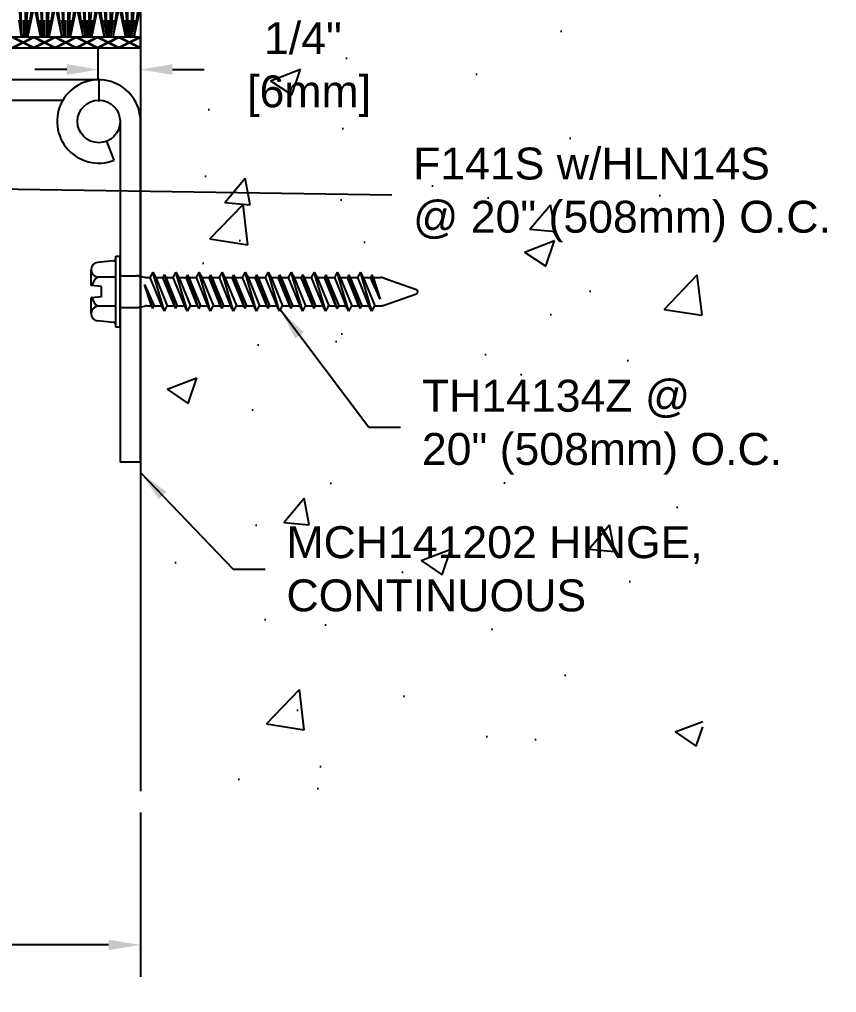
# Model space of a CAD drawing. Header units: inches. Extents: x -2.5 to 37.4, y -5.8 to 5.3.
# Drawn here: x 9.55 to 14.35, y -5.64 to 0.07 of the extents above; entities that cross this region are included whole.
import ezdxf

# ---------------------------------------------------------------- set-up
doc = ezdxf.new("R2010")
doc.units = ezdxf.units.IN
doc.header["$MEASUREMENT"] = 0
for name, color, linetype in [('Anchors', 4, 'Continuous'), ('Conditions', 1, 'Continuous'), ('Dimensions', 3, 'Continuous'), ('Metals', 7, 'Continuous'), ('Text', 2, 'Continuous')]:
    doc.layers.add(name, color=color, linetype=linetype)
doc.styles.add('ARIAL', font='arial.ttf')
doc.styles.get("Standard").update_dxf_attribs({"font": 'arial.ttf'})
doc.dimstyles.new('Arial', dxfattribs={"dimtxt": 0.1875, "dimasz": 0.1875, "dimexe": 0.1875, "dimexo": 0.1875, "dimgap": 0.1875, "dimtad": 0, "dimtih": 1, "dimtoh": 1, "dimdec": 4, "dimzin": 0, "dimdsep": 46, "dimlunit": 4, "dimtxsty": 'ARIAL', "dimcen": 0.1875, "dimadec": 0, "dimazin": 0, "dimtfac": 1, "dimtdec": 4, "dimtofl": 0, "dimtmove": 0, "dimatfit": 3, "dimfxl": 0, "dimfrac": 2, "dimtolj": 1, "dimtzin": 0, "dimarcsym": 0})

# ---------------------------------------------------------------- blocks, each defined once
blk = doc.blocks.new('*D13')
at = {"layer": 'Defpoints', "color": 0}
for p in [(7.2656, -4.3986), (10.2656, -4.3986), (10.2656, -5.3639)]:
    blk.add_point(p, dxfattribs=at)
at = {"layer": 'Dimensions', "color": 0, "lineweight": -2}
for p, q in [((7.2656, -4.5861), (7.2656, -5.5514)), ((10.2656, -4.5861), (10.2656, -5.5514)), ((7.4531, -5.3639), (8.1136, -5.3639)), ((10.0781, -5.3639), (9.4177, -5.3639))]:
    blk.add_line(p, q, dxfattribs=at)
at = {"layer": 'Dimensions', "color": 0}
for points in [[(7.4531, -5.3327), (7.4531, -5.3952), (7.2656, -5.3639)], [(10.0781, -5.3327), (10.0781, -5.3952), (10.2656, -5.3639)]]:
    blk.add_solid(points, dxfattribs=at)
at = {"layer": 'Dimensions', "color": 0, "insert": (8.7656, -5.3639), "char_height": 0.1875, "attachment_point": 5, "style": 'ARIAL'}
blk.add_mtext('\\A1;3"\\P [76mm]', dxfattribs=at)
blk = doc.blocks.new('MCH141202')
blk.add_line((0.2275, 0.091), (0.1161, 0.0464))
for points in [[(0, 0.125), (2, 0.125), (2, 0.245), (0, 0.245)], [(-0.245, 0), (-0.245, -2), (-0.125, -2), (-0.125, -0.2107)]]:
    blk.add_lwpolyline(points)
blk.add_circle((0, 0), 0.125)
blk.add_arc((0, 0), 0.245, 90, 21.7978)
at = {"flags": 3}
for tag, p in [('MANUFACTURER', (0.09, -0.6411)), ('OPENWIDTH', (0.09, -0.9744)), ('LENGTH', (0.09, -1.3077)), ('FINISH', (0.09, -1.6411)), ('GUDENP/N', (0.09, -1.9744))]:
    blk.add_attdef(tag, p, '', height=0.2, dxfattribs=at)
blk = doc.blocks.new('TH14134')
for p, q in [((-0.1803, 0.0387), (-0.172, 0.1335)), ((-0.129, 0.17), (-0.0362, 0.17)), ((-0.086, 0.025), (-0.086, 0.1335)), ((-0.031, 0.11), (-0.0362, 0.17)), ((0.031, 0.11), (0.0362, 0.17)), ((0.0362, 0.17), (0.129, 0.17)), ((0.086, 0.025), (0.086, 0.1335)), ((0.1803, 0.0387), (0.172, 0.1335)), ((-0.031, 0.11), (0.031, 0.11)), ((-0.209, 0), (-0.209, 0.025)), ((-0.209, 0.025), (0.209, 0.025)), ((-0.209, 0), (0.209, 0)), ((0.209, 0.025), (0.209, 0)), ((-0.093, -0.0147), (-0.093, -0.0974)), ((0.093, -0.0147), (0.093, -0.0974)), ((-0.0917, -0.1102), (-0.0843, -0.1448)), ((0.0917, -0.1102), (0.0843, -0.1448)), ((-0.0983, -0.1927), (0.0428, -0.1441)), ((-0.083, -0.1845), (0.0428, -0.1441)), ((0.0428, -0.1441), (-0.083, -0.2009)), ((-0.083, -0.1576), (-0.083, -0.1845)), ((0.083, -0.1576), (0.083, -0.1755)), ((-0.115, -0.2604), (0.115, -0.1927)), ((-0.0983, -0.1927), (-0.083, -0.1845)), ((-0.0983, -0.1927), (-0.083, -0.2009)), ((0.083, -0.1755), (-0.083, -0.2432)), ((-0.083, -0.2009), (-0.083, -0.2432)), ((0.083, -0.2099), (-0.083, -0.2776)), ((0.115, -0.1927), (0.083, -0.1755)), ((0.115, -0.1927), (0.083, -0.2099)), ((0.083, -0.2099), (0.083, -0.2522)), ((-0.115, -0.2604), (-0.083, -0.2432)), ((-0.115, -0.2604), (-0.083, -0.2776)), ((-0.0983, -0.3281), (0.0983, -0.2604)), ((-0.083, -0.3199), (0.083, -0.2522)), ((0.083, -0.2686), (-0.083, -0.3363)), ((-0.083, -0.2776), (-0.083, -0.3199)), ((0.0983, -0.2604), (0.083, -0.2522)), ((0.0983, -0.2604), (0.083, -0.2686)), ((0.083, -0.2686), (0.083, -0.3109)), ((-0.115, -0.3958), (0.115, -0.3281)), ((-0.0983, -0.3281), (-0.083, -0.3199)), ((-0.0983, -0.3281), (-0.083, -0.3363)), ((0.083, -0.3109), (-0.083, -0.3786)), ((-0.083, -0.3363), (-0.083, -0.3786)), ((0.115, -0.3281), (0.083, -0.3109)), ((0.115, -0.3281), (0.083, -0.3454)), ((-0.115, -0.3958), (-0.083, -0.3786)), ((-0.115, -0.3958), (-0.083, -0.4131)), ((-0.0983, -0.4635), (0.0983, -0.3958)), ((0.083, -0.3454), (-0.083, -0.4131)), ((-0.083, -0.4553), (0.083, -0.3876)), ((0.083, -0.3454), (0.083, -0.3876)), ((0.0983, -0.3958), (0.083, -0.3876)), ((0.0983, -0.3958), (0.083, -0.4041)), ((-0.0983, -0.4635), (-0.083, -0.4553)), ((0.083, -0.4041), (-0.083, -0.4718)), ((-0.083, -0.4131), (-0.083, -0.4553)), ((0.083, -0.4463), (-0.083, -0.514)), ((0.083, -0.4041), (0.083, -0.4463)), ((0.115, -0.4635), (0.083, -0.4463)), ((-0.115, -0.5312), (0.115, -0.4635)), ((-0.115, -0.5312), (-0.083, -0.514)), ((-0.0983, -0.4635), (-0.083, -0.4718)), ((-0.083, -0.4718), (-0.083, -0.514)), ((0.083, -0.4808), (-0.083, -0.5485)), ((0.115, -0.4635), (0.083, -0.4808)), ((0.083, -0.4808), (0.083, -0.523)), ((-0.115, -0.5312), (-0.083, -0.5485)), ((-0.0983, -0.599), (0.0983, -0.5312)), ((-0.083, -0.5907), (0.083, -0.523)), ((0.083, -0.5395), (-0.083, -0.6072)), ((-0.083, -0.5485), (-0.083, -0.5907)), ((0.0983, -0.5312), (0.083, -0.523)), ((0.0983, -0.5312), (0.083, -0.5395)), ((0.083, -0.5395), (0.083, -0.5817)), ((-0.115, -0.6667), (0.115, -0.599)), ((-0.0983, -0.599), (-0.083, -0.5907)), ((-0.0983, -0.599), (-0.083, -0.6072)), ((0.083, -0.5817), (-0.083, -0.6494)), ((-0.083, -0.6072), (-0.083, -0.6494)), ((0.083, -0.6162), (-0.083, -0.6839)), ((0.115, -0.599), (0.083, -0.5817)), ((0.115, -0.599), (0.083, -0.6162)), ((0.083, -0.6162), (0.083, -0.6584)), ((-0.115, -0.6667), (-0.083, -0.6494)), ((-0.115, -0.6667), (-0.083, -0.6839)), ((-0.0983, -0.7344), (0.0983, -0.6667)), ((-0.083, -0.7262), (0.083, -0.6584)), ((0.083, -0.6749), (-0.083, -0.7426)), ((-0.083, -0.6839), (-0.083, -0.7262)), ((0.0983, -0.6667), (0.083, -0.6584)), ((0.0983, -0.6667), (0.083, -0.6749)), ((0.083, -0.6749), (0.083, -0.7171)), ((-0.115, -0.8021), (0.115, -0.7344)), ((-0.0983, -0.7344), (-0.083, -0.7262)), ((-0.0983, -0.7344), (-0.083, -0.7426)), ((0.083, -0.7171), (-0.083, -0.7849)), ((-0.083, -0.7426), (-0.083, -0.7849)), ((0.115, -0.7344), (0.083, -0.7171)), ((0.115, -0.7344), (0.083, -0.7516)), ((-0.115, -0.8021), (-0.083, -0.7849)), ((0.083, -0.7516), (-0.083, -0.8193)), ((-0.083, -0.8616), (0.083, -0.7939)), ((0.083, -0.7516), (0.083, -0.7939)), ((0.0983, -0.8021), (0.083, -0.7939)), ((-0.115, -0.8021), (-0.083, -0.8193)), ((-0.0983, -0.8698), (0.0983, -0.8021)), ((0.083, -0.8103), (-0.083, -0.878)), ((-0.083, -0.8193), (-0.083, -0.8616)), ((0.083, -0.8526), (-0.083, -0.9203)), ((0.0983, -0.8021), (0.083, -0.8103)), ((0.083, -0.8103), (0.083, -0.8526)), ((0.115, -0.8698), (0.083, -0.8526)), ((-0.115, -0.9375), (0.115, -0.8698)), ((-0.0983, -0.8698), (-0.083, -0.8616)), ((-0.0983, -0.8698), (-0.083, -0.878)), ((-0.083, -0.878), (-0.083, -0.9203)), ((0.083, -0.887), (-0.083, -0.9547)), ((0.115, -0.8698), (0.083, -0.887)), ((0.083, -0.887), (0.083, -0.9293)), ((-0.115, -0.9375), (-0.083, -0.9203)), ((-0.115, -0.9375), (-0.083, -0.9547)), ((-0.0983, -1.0052), (0.0983, -0.9375)), ((-0.083, -0.997), (0.083, -0.9293)), ((0.083, -0.9457), (-0.083, -1.0134)), ((-0.083, -0.9547), (-0.083, -0.997)), ((0.0983, -0.9375), (0.083, -0.9293)), ((0.0983, -0.9375), (0.083, -0.9457)), ((0.083, -0.9457), (0.083, -0.988)), ((-0.115, -1.0729), (0.115, -1.0052)), ((-0.0983, -1.0052), (-0.083, -0.997)), ((-0.0983, -1.0052), (-0.083, -1.0134)), ((0.083, -0.988), (-0.083, -1.0557)), ((-0.083, -1.0134), (-0.083, -1.0557)), ((0.083, -1.0224), (-0.083, -1.0901)), ((0.115, -1.0052), (0.083, -0.988)), ((0.115, -1.0052), (0.083, -1.0224)), ((0.083, -1.0224), (0.083, -1.0647)), ((-0.115, -1.0729), (-0.083, -1.0557)), ((-0.115, -1.0729), (-0.083, -1.0901)), ((-0.0983, -1.1406), (0.0983, -1.0729)), ((-0.083, -1.1324), (0.083, -1.0647)), ((0.083, -1.0811), (-0.083, -1.1488)), ((0.0983, -1.0729), (0.083, -1.0647)), ((0.0983, -1.0729), (0.083, -1.0811)), ((0.083, -1.0811), (0.083, -1.1234)), ((-0.115, -1.2083), (0.115, -1.1406)), ((-0.0983, -1.1406), (-0.083, -1.1324)), ((-0.0983, -1.1406), (-0.083, -1.1488)), ((-0.083, -1.0901), (-0.083, -1.1324)), ((0.083, -1.1234), (-0.083, -1.1911)), ((0.115, -1.1406), (0.083, -1.1234)), ((0.115, -1.1406), (0.083, -1.1579)), ((-0.115, -1.2083), (-0.083, -1.1911)), ((-0.083, -1.1488), (-0.083, -1.1911)), ((0.083, -1.1579), (-0.083, -1.2256)), ((-0.083, -1.2678), (0.083, -1.2001)), ((0.083, -1.1579), (0.083, -1.2001)), ((0.0983, -1.2083), (0.083, -1.2001)), ((-0.115, -1.2083), (-0.083, -1.2256)), ((-0.0983, -1.276), (0.0983, -1.2083)), ((0.083, -1.2166), (-0.083, -1.2843)), ((-0.083, -1.2256), (-0.083, -1.2678)), ((0.0983, -1.2083), (0.083, -1.2166)), ((0.083, -1.2166), (0.083, -1.2588)), ((-0.115, -1.3437), (0.115, -1.276)), ((-0.0983, -1.276), (-0.083, -1.2678)), ((-0.0983, -1.276), (-0.083, -1.2843)), ((0.083, -1.2588), (-0.083, -1.3265)), ((-0.083, -1.2843), (-0.083, -1.3265)), ((0.083, -1.2933), (-0.083, -1.361)), ((0.115, -1.276), (0.083, -1.2588)), ((0.115, -1.276), (0.083, -1.2933)), ((0.083, -1.2933), (0.083, -1.3355)), ((-0.115, -1.3437), (-0.083, -1.3265)), ((-0.115, -1.3437), (-0.083, -1.361)), ((-0.0983, -1.4115), (0.0983, -1.3437)), ((-0.083, -1.4032), (0.083, -1.3355)), ((0.083, -1.352), (-0.083, -1.4197)), ((-0.083, -1.361), (-0.083, -1.4032)), ((0.0983, -1.3437), (0.083, -1.3355)), ((0.0983, -1.3437), (0.083, -1.352)), ((0.083, -1.352), (0.083, -1.3942)), ((-0.115, -1.4792), (0.115, -1.4115)), ((-0.0983, -1.4115), (-0.083, -1.4032)), ((-0.0983, -1.4115), (-0.083, -1.4197)), ((0.083, -1.3942), (-0.083, -1.4619)), ((-0.083, -1.4197), (-0.083, -1.4619)), ((0.083, -1.4287), (-0.083, -1.4964)), ((0.115, -1.4115), (0.083, -1.3942)), ((0.115, -1.4115), (0.083, -1.4287)), ((0.083, -1.4287), (0.083, -1.4709)), ((-0.115, -1.4792), (-0.083, -1.4619)), ((-0.115, -1.4792), (-0.083, -1.4964)), ((-0.0447, -1.5284), (0.083, -1.4709)), ((-0.0447, -1.5284), (0.0983, -1.4792)), ((0.0983, -1.4792), (0.083, -1.4709)), ((0.0983, -1.4792), (0.083, -1.4874)), ((-0.083, -1.4964), (-0.083, -1.5309)), ((0.083, -1.4874), (-0.0447, -1.5284)), ((0.083, -1.4874), (0.083, -1.5309)), ((-0.0795, -1.5514), (-0.0129, -1.7417)), ((0.0795, -1.5514), (0.0129, -1.7417))]:
    blk.add_line(p, q)
for centre, radius, start, end in [((-0.129, 0.1264), 0.0436, 9.285, 170.715), ((0, 0.0505), 0.1195, 107.4215, 136.0407), ((0, 0.0505), 0.1195, 43.9593, 72.5785), ((0.129, 0.1264), 0.0436, 9.285, 170.715), ((-0.1952, 0.04), 0.015, 270, 355), ((0.1952, 0.04), 0.015, 185, 270), ((-0.1077, -0.0147), 0.0147, 0, 90), ((0.1077, -0.0147), 0.0147, 90, 180), ((-0.031, -0.0974), 0.062, 180, 191.9357), ((0.031, -0.0974), 0.062, 348.0643, 0), ((-0.145, -0.1576), 0.062, 0, 11.9357), ((0.145, -0.1576), 0.062, 168.0643, 180), ((-0.021, -1.5309), 0.062, 180, 199.3058), ((0.021, -1.5309), 0.062, 340.6942, 0), ((0, -1.7359), 0.0141, 204.1001, 335.8999)]:
    blk.add_arc(centre, radius, start, end)
blk = doc.blocks.new('*D28')
at = {"layer": 'Defpoints', "color": 0}
for p in [(10.0201, -0.0938), (10.2656, -0.0938), (10.0201, -0.2215)]:
    blk.add_point(p, dxfattribs=at)
at = {"layer": 'Dimensions', "color": 0, "lineweight": -2}
for p, q in [((9.8326, -0.2215), (9.6451, -0.2215)), ((10.4531, -0.2215), (10.6406, -0.2215)), ((10.0201, -0.2813), (10.0201, -0.409)), ((10.2656, -0.2813), (10.2656, -0.409))]:
    blk.add_line(p, q, dxfattribs=at)
at = {"layer": 'Dimensions', "color": 0}
for points in [[(9.8326, -0.1902), (9.8326, -0.2527), (10.0201, -0.2215)], [(10.4531, -0.1902), (10.4531, -0.2527), (10.2656, -0.2215)]]:
    blk.add_solid(points, dxfattribs=at)
at = {"layer": 'Dimensions', "color": 0, "insert": (11.2198, -0.2215), "char_height": 0.1875, "attachment_point": 5, "style": 'ARIAL'}
blk.add_mtext('\\A1;1/4"\\P [6mm]', dxfattribs=at)
blk = doc.blocks.new('*U33')
for p, q in [((5.5, 0.0625), (0, 0.0625)), ((4.75, 0.0603), (4.808, 0.0312)), ((4.7545, 0.0625), (4.8125, 0.0335)), ((4.8705, 0.0625), (4.8125, 0.0335)), ((4.875, 0.0603), (4.817, 0.0312)), ((4.875, 0.0603), (4.933, 0.0312)), ((4.8795, 0.0625), (4.9375, 0.0335)), ((4.9955, 0.0625), (4.9375, 0.0335)), ((5, 0.0603), (4.942, 0.0312)), ((5, 0.0603), (5.058, 0.0312)), ((5.0045, 0.0625), (5.0625, 0.0335)), ((5.1205, 0.0625), (5.0625, 0.0335)), ((5.125, 0.0603), (5.067, 0.0312)), ((5.125, 0.0603), (5.183, 0.0312)), ((5.1295, 0.0625), (5.1875, 0.0335)), ((5.2455, 0.0625), (5.1875, 0.0335)), ((5.25, 0.0603), (5.192, 0.0312)), ((5.25, 0.0603), (5.308, 0.0312)), ((5.2545, 0.0625), (5.3125, 0.0335)), ((5.3705, 0.0625), (5.3125, 0.0335)), ((5.375, 0.0603), (5.317, 0.0312)), ((5.375, 0.0603), (5.433, 0.0312)), ((5.3795, 0.0625), (5.4375, 0.0335)), ((5.4955, 0.0625), (5.4375, 0.0335)), ((5.5, 0.0603), (5.442, 0.0312)), ((5.5, 0), (5.5, 0.0625)), ((0, 0), (5.5, 0)), ((4.808, 0.0312), (4.75, 0.0022)), ((4.8125, 0.029), (4.7545, 0)), ((4.8125, 0.029), (4.8705, 0)), ((4.817, 0.0312), (4.875, 0.0022)), ((4.933, 0.0312), (4.875, 0.0022)), ((4.9375, 0.029), (4.8795, 0)), ((4.9375, 0.029), (4.9955, 0)), ((4.942, 0.0312), (5, 0.0022)), ((5.058, 0.0312), (5, 0.0022)), ((5.0625, 0.029), (5.0045, 0)), ((5.0625, 0.029), (5.1205, 0)), ((5.067, 0.0312), (5.125, 0.0022)), ((5.183, 0.0312), (5.125, 0.0022)), ((5.1875, 0.029), (5.1295, 0)), ((5.1875, 0.029), (5.2455, 0)), ((5.192, 0.0312), (5.25, 0.0022)), ((5.308, 0.0312), (5.25, 0.0022)), ((5.3125, 0.029), (5.2545, 0)), ((5.3125, 0.029), (5.3705, 0)), ((5.317, 0.0312), (5.375, 0.0022)), ((5.433, 0.0312), (5.375, 0.0022)), ((5.4375, 0.029), (5.3795, 0)), ((5.4375, 0.029), (5.4955, 0)), ((5.442, 0.0312), (5.5, 0.0022))]:
    blk.add_line(p, q)
for points in [[(4.7874, 0.2412), (4.7999, 0.0625)], [(4.7999, 0.0625), (4.7999, 0.2412)], [(4.8242, 0.0625), (4.8242, 0.2412)], [(4.8367, 0.2412), (4.8242, 0.0625)], [(4.8742, 0.2412), (4.8368, 0.0625)], [(4.8622, 0.243), (4.8372, 0.0642)], [(4.8749, 0.2412), (4.9123, 0.0625)], [(4.8869, 0.243), (4.9119, 0.0642)], [(4.9124, 0.2412), (4.9249, 0.0625)], [(4.9249, 0.0625), (4.9249, 0.2412)], [(4.9492, 0.0625), (4.9492, 0.2412)], [(4.9617, 0.2412), (4.9492, 0.0625)], [(4.9992, 0.2412), (4.9618, 0.0625)], [(4.9872, 0.243), (4.9622, 0.0642)], [(4.9999, 0.2412), (5.0373, 0.0625)], [(5.0119, 0.243), (5.0369, 0.0642)], [(5.0374, 0.2412), (5.0499, 0.0625)], [(5.0499, 0.0625), (5.0499, 0.2412)], [(5.0742, 0.0625), (5.0742, 0.2412)], [(5.0867, 0.2412), (5.0742, 0.0625)], [(5.1242, 0.2412), (5.0868, 0.0625)], [(5.1122, 0.243), (5.0872, 0.0642)], [(5.1249, 0.2412), (5.1623, 0.0625)], [(5.1369, 0.243), (5.1619, 0.0642)], [(5.1624, 0.2412), (5.1749, 0.0625)], [(5.1749, 0.0625), (5.1749, 0.2412)], [(5.1992, 0.0625), (5.1992, 0.2412)], [(5.2117, 0.2412), (5.1992, 0.0625)], [(5.2492, 0.2412), (5.2118, 0.0625)], [(5.2372, 0.243), (5.2122, 0.0642)], [(5.2499, 0.2412), (5.2873, 0.0625)], [(5.2619, 0.243), (5.2869, 0.0642)], [(5.2874, 0.2412), (5.2999, 0.0625)], [(5.2999, 0.0625), (5.2999, 0.2412)], [(5.3242, 0.0625), (5.3242, 0.2412)], [(5.3367, 0.2412), (5.3242, 0.0625)], [(5.3742, 0.2412), (5.3368, 0.0625)], [(5.3622, 0.243), (5.3372, 0.0642)], [(5.3749, 0.2412), (5.4123, 0.0625)], [(5.3869, 0.243), (5.4119, 0.0642)], [(5.4124, 0.2412), (5.4249, 0.0625)], [(5.4249, 0.0625), (5.4249, 0.2412)], [(5.4492, 0.0625), (5.4492, 0.2412)], [(5.4617, 0.2412), (5.4492, 0.0625)], [(5.4992, 0.2412), (5.4618, 0.0625)], [(5.4872, 0.243), (5.4622, 0.0642)], [(4.7852, 0.1625), (4.7995, 0.0625)], [(4.812, 0.0625), (4.812, 0.1625)], [(4.8389, 0.1625), (4.8246, 0.0625)], [(4.9102, 0.1625), (4.9245, 0.0625)], [(4.937, 0.0625), (4.937, 0.1625)], [(4.9639, 0.1625), (4.9496, 0.0625)], [(5.0352, 0.1625), (5.0495, 0.0625)], [(5.062, 0.0625), (5.062, 0.1625)], [(5.0889, 0.1625), (5.0746, 0.0625)], [(5.1602, 0.1625), (5.1745, 0.0625)], [(5.187, 0.0625), (5.187, 0.1625)], [(5.2139, 0.1625), (5.1996, 0.0625)], [(5.2852, 0.1625), (5.2995, 0.0625)], [(5.312, 0.0625), (5.312, 0.1625)], [(5.3389, 0.1625), (5.3246, 0.0625)], [(5.4102, 0.1625), (5.4245, 0.0625)], [(5.437, 0.0625), (5.437, 0.1625)], [(5.4639, 0.1625), (5.4496, 0.0625)]]:
    blk.add_lwpolyline(points)

msp = doc.modelspace()

# ---------------------------------------------------------------- hatches: boundary and pattern name
at = {"layer": 'Conditions'}
h = msp.add_hatch(dxfattribs=at)
h.set_pattern_fill('AR-CONC', color=256, scale=0.25, style=0)
h.set_pattern_definition([(50, (0, -0.0625), (1.79315, -0.15688), [0.1875, -2.0625]), (355, (0, -0.0625), (-0.34688, 1.88048), [0.15, -1.65]), (100.451, (0.1494, -0.0756), (1.44627, 1.7236), [0.15935, -1.75286]), (46.184, (0, 0.4375), (2.6681, -0.4138), [0.28125, -3.09375]), (96.636, (0.2223, 0.403), (2.33666, 2.4353), [0.23903, -2.6293]), (351.184, (0, 0.4375), (2.33665, 2.4353), [0.225, -2.475]), (21, (0.25, 0.3125), (1.49227, -1.00655), [0.1875, -2.0625]), (326, (0.25, 0.3125), (0.60829, 1.81288), [0.15, -1.65]), (71.451, (0.3744, 0.2286), (2.10056, 0.80633), [0.15935, -1.75286]), (37.5, (0, -0.0625), (0.0304, 0.832235), [0, -1.63, 0, -1.675, 0, -1.65625]), (7.5, (0, -0.0625), (0.657674, 0.98603), [0, -0.955, 0, -1.5925, 0, -0.63125]), (327.5, (-0.5575, -0.0625), (1.334556, -0.056387), [0, -0.625, 0, -1.95, 0, -2.5875]), (317.5, (-0.8075, -0.0625), (1.457965, 0.25026), [0, -0.8125, 0, -1.295, 0, -1.8375])])
h.paths.add_polyline_path([(13.56885, 5.33109), (10.26564, 5.33109), (10.26564, -1.43666), (10.29046, -1.44191, 0.1215791), (10.32016, -1.44091), (10.32111, -1.44325), (10.33834, -1.41125), (10.35558, -1.44325), (10.39783, -1.44325), (10.40605, -1.42799), (10.41427, -1.44325), (10.45653, -1.44325), (10.47376, -1.41125), (10.49099, -1.44325), (10.53325, -1.44325), (10.54147, -1.42799), (10.54969, -1.44325), (10.59194, -1.44325), (10.60918, -1.41125), (10.62641, -1.44325), (10.66867, -1.44325), (10.67689, -1.42799), (10.6851, -1.44325), (10.72736, -1.44325), (10.74459, -1.41125), (10.76183, -1.44325), (10.80408, -1.44325), (10.8123, -1.42799), (10.82052, -1.44325), (10.86278, -1.44325), (10.88001, -1.41125), (10.89724, -1.44325), (10.9395, -1.44325), (10.94772, -1.42799), (10.95594, -1.44325), (10.99819, -1.44325), (11.01543, -1.41125), (11.03266, -1.44325), (11.07492, -1.44325), (11.08314, -1.42799), (11.09135, -1.44325), (11.13361, -1.44325), (11.15084, -1.41125), (11.16808, -1.44325), (11.21033, -1.44325), (11.21855, -1.42799), (11.22677, -1.44325), (11.26903, -1.44325), (11.28626, -1.41125), (11.30349, -1.44325), (11.34575, -1.44325), (11.35397, -1.42799), (11.36219, -1.44325), (11.40444, -1.44325), (11.42168, -1.41125), (11.43891, -1.44325), (11.48117, -1.44325), (11.48939, -1.42799), (11.4976, -1.44325), (11.53986, -1.44325), (11.55709, -1.41125), (11.57433, -1.44325), (11.61658, -1.44325), (11.6248, -1.42799), (11.63302, -1.44325), (11.67652, -1.44325, -0.084437), (11.69702, -1.44674), (11.88508, -1.51262, -0.709275), (11.8873, -1.5391), (11.69702, -1.60576, -0.084437), (11.67652, -1.60925), (11.64204, -1.60925), (11.6248, -1.64125), (11.60757, -1.60925), (11.56531, -1.60925), (11.55709, -1.62451), (11.54888, -1.60925), (11.50662, -1.60925), (11.48939, -1.64125), (11.47215, -1.60925), (11.4299, -1.60925), (11.42168, -1.62451), (11.41346, -1.60925), (11.3712, -1.60925), (11.35397, -1.64125), (11.33674, -1.60925), (11.29448, -1.60925), (11.28626, -1.62451), (11.27804, -1.60925), (11.23579, -1.60925), (11.21855, -1.64125), (11.20132, -1.60925), (11.15906, -1.60925), (11.15084, -1.62451), (11.14263, -1.60925), (11.10037, -1.60925), (11.08314, -1.64125), (11.0659, -1.60925), (11.02365, -1.60925), (11.01543, -1.62451), (11.00721, -1.60925), (10.96495, -1.60925), (10.94772, -1.64125), (10.93049, -1.60925), (10.88823, -1.60925), (10.88001, -1.62451), (10.87179, -1.60925), (10.82954, -1.60925), (10.8123, -1.64125), (10.79507, -1.60925), (10.75281, -1.60925), (10.74459, -1.62451), (10.73638, -1.60925), (10.69412, -1.60925), (10.67689, -1.64125), (10.65965, -1.60925), (10.6174, -1.60925), (10.60918, -1.62451), (10.60096, -1.60925), (10.5587, -1.60925), (10.54147, -1.64125), (10.52424, -1.60925), (10.48198, -1.60925), (10.47376, -1.62451), (10.46554, -1.60925), (10.42329, -1.60925), (10.40605, -1.64125), (10.38882, -1.60925), (10.34656, -1.60925), (10.33834, -1.62451), (10.33013, -1.60925), (10.30328, -1.60925, 0.0521265), (10.29046, -1.61059), (10.26564, -1.61584), (10.26564, -4.46108), (13.56885, -4.46108)])
h.paths.add_polyline_path([(10.78126, 0.22787), (11.6754, 0.22787), (11.6754, 0.92874), (10.78126, 0.92874)], flags=24)
h.paths.add_polyline_path([(11.79857, -1.2862), (14.3545, -1.2862), (14.3545, -0.58387), (11.79857, -0.58387)], flags=9)
h.paths.add_polyline_path([(11.12767, -0.6042), (12.7351, -0.6042), (12.7351, 0.09794), (11.12767, 0.09794)], flags=24)
h.paths.add_polyline_path([(11.86415, -2.65036), (14.07412, -2.65036), (14.07412, -1.94815), (11.86415, -1.94815)], flags=9)
h.paths.add_polyline_path([(11.05684, -3.50968), (13.82905, -3.50968), (13.82905, -2.80747), (11.05684, -2.80747)], flags=9)

# ---------------------------------------------------------------- linework, layer by layer
msp.add_lwpolyline([(10.26564, 5.33109), (10.26564, 5.33109), (10.26564, 5.33109), (10.26564, -4.46108)], dxfattribs=at)
at = {"layer": 'Metals'}
msp.add_lwpolyline([(4.76564, -0.09375), (10.01564, -0.09375), (10.01564, -0.28125), (4.76564, -0.28125)], close=True, dxfattribs=at)

# ---------------------------------------------------------------- block references
at = {"layer": 'Anchors'}
for name, p, rotation in [('MCH141202', (10.02064, -0.52625), 270), ('TH14134', (10.14564, -1.52625), 90)]:
    msp.add_blockref(name, p, dxfattribs=dict(at, rotation=rotation))
at = {"layer": 'Conditions'}
msp.add_blockref('*U33', (4.76564, -0.09375), dxfattribs=at)

# ---------------------------------------------------------------- texts
at = {"layer": 'Text', "char_height": 0.1875, "attachment_point": 4, "style": 'ARIAL'}
for s, insert in [('F141S w/HLN14S\\P@ 20" (508mm) O.C.', (11.86693, -0.95806)), ('TH14134Z @\\P20" (508mm) O.C.', (11.9187, -2.32215)), ('MCH141202 HINGE,\\PCONTINUOUS', (11.12316, -3.15563))]:
    msp.add_mtext(s, dxfattribs=dict(at, insert=insert))

# ---------------------------------------------------------------- dimensions: what is measured, and where the dimension line sits
at = {"layer": 'Dimensions'}
for base, p1, p2, picture, middle in [((10.02011, -0.2215), (10.26564, -0.09375), (10.02011, -0.09375), '*D28', (11.21983, -0.2215)), ((10.26564, -5.36392), (7.26564, -4.39858), (10.26564, -4.39858), '*D13', (8.76564, -5.36392))]:
    dim = msp.add_linear_dim(base=base, p1=p1, p2=p2, dimstyle='Arial', override={"dimpost": '\\X'}, dxfattribs=at)
    dim.commit()
    dim.dimension.update_dxf_attribs({"geometry": picture, "text_midpoint": middle, "dimtype": 160})

# ---------------------------------------------------------------- leaders
at = {"layer": 'Text'}
for points in [[(9.13449, -0.91875), (11.74193, -0.95806)], [(11.08749, -1.63317), (11.6062, -2.32215), (11.7937, -2.32215)], [(10.26564, -2.58875), (10.81066, -3.15563), (10.99816, -3.15563)]]:
    msp.add_leader(points, dimstyle='Arial', override={"dimgap": 0.125, "dimtad": 0}, dxfattribs=at)

doc.saveas('drawing.dxf')
